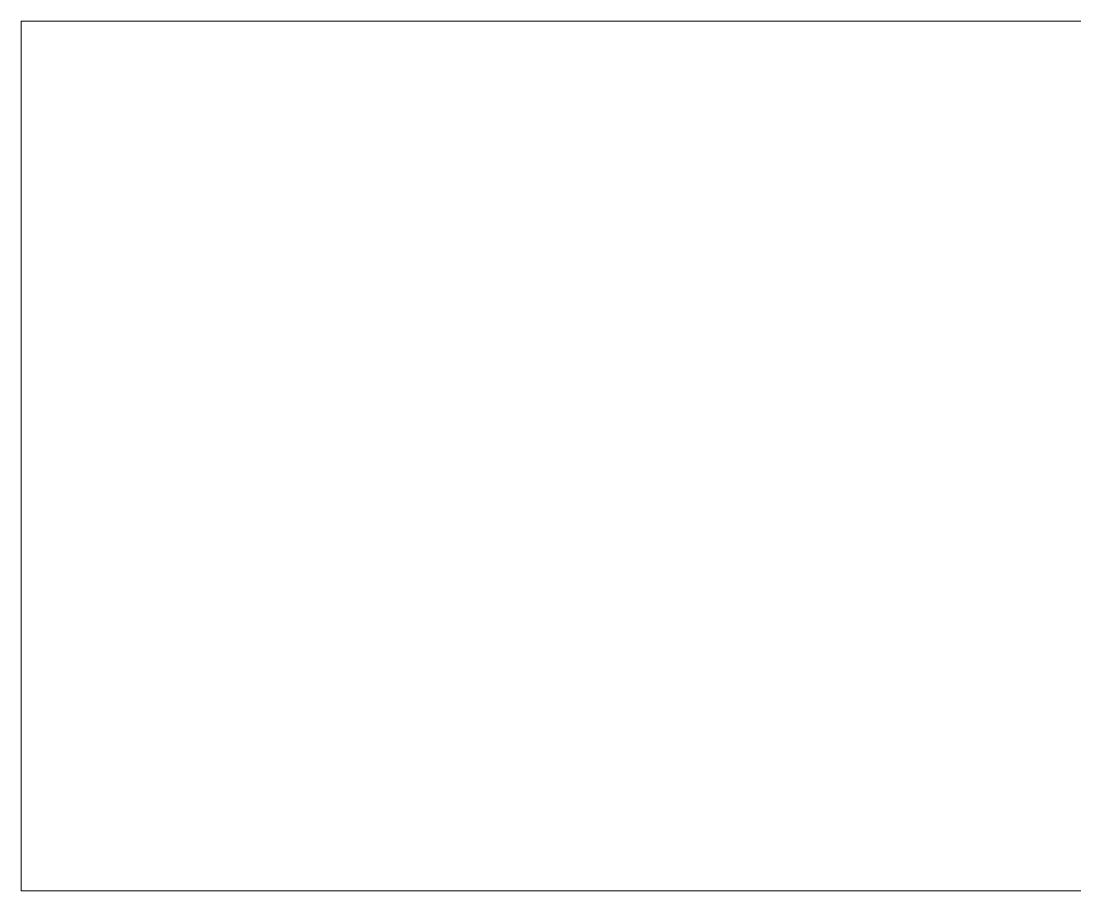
# Model space of a CAD drawing. Header units: millimetres. Extents: x -5300 to 98858, y -5196 to 93886.
# Drawn here: x 54800 to 61042, y 31550 to 36700 of the extents above; entities that cross this region are included whole.
import ezdxf

# ---------------------------------------------------------------- set-up
doc = ezdxf.new("R2010")
doc.units = ezdxf.units.MM
doc.layers.add('Генплан', color=7, linetype='Continuous', lineweight=9)

# ---------------------------------------------------------------- blocks, each defined once
blk = doc.blocks.new('Местность - Местность-379060-Подвал')
at = {"layer": 'Генплан', "color": 253, "true_color": 0xaaaaaa}
for p, q in [((72700, 36700), (54800, 36700)), ((54800, 36700), (54800, 36700)), ((72700, 36700), (54800, 36700)), ((54800, 31550), (54800, 36700)), ((54800, 36700), (72700, 36700)), ((54800, 36700), (54800, 36700)), ((54800, 36700), (54800, 31550)), ((54800, 36700), (54800, 31550)), ((57930, 31550), (54800, 31550)), ((54800, 31550), (54800, 31550)), ((54800, 31550), (54800, 31550)), ((54800, 31550), (57930, 31550)), ((54800, 31550), (57930, 31550)), ((59330, 31550), (57930, 31550)), ((57930, 31550), (57930, 31550)), ((57930, 31550), (59330, 31550)), ((57930, 31550), (59330, 31550)), ((57930, 31550), (57930, 31550)), ((59330, 31550), (59330, 31550)), ((59330, 31550), (72700, 31550)), ((59330, 31550), (72700, 31550)), ((72700, 31550), (59330, 31550)), ((59330, 31550), (59330, 31550))]:
    blk.add_line(p, q, dxfattribs=at)
blk = doc.blocks.new('Местность - Местность-379064-Подвал')
blk.add_blockref('Местность - Местность-379060-Подвал', (0, 0))

msp = doc.modelspace()

# ---------------------------------------------------------------- block references
at = {"layer": 'Генплан', "color": 253, "true_color": 0xaaaaaa}
msp.add_blockref('Местность - Местность-379064-Подвал', (0, 0), dxfattribs=at)

doc.saveas('drawing.dxf')
